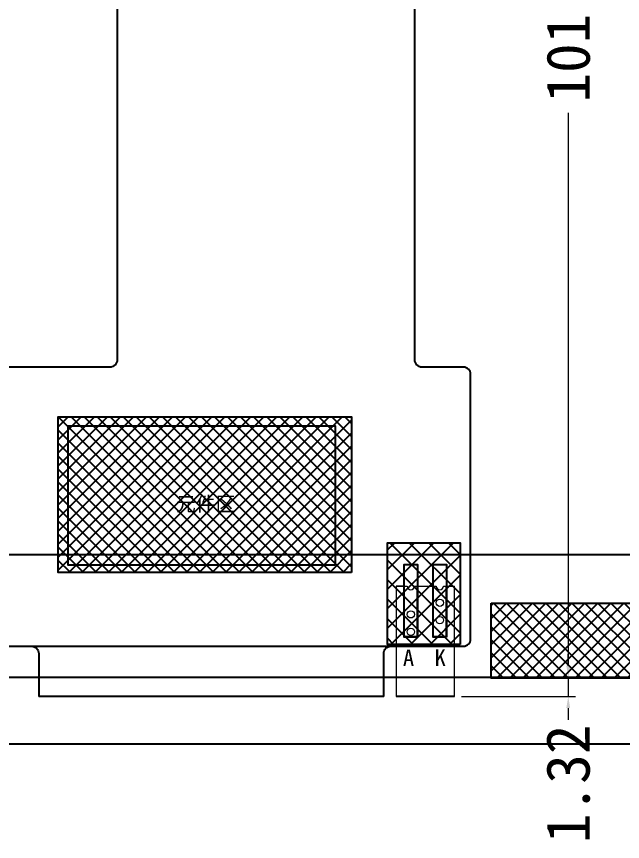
# Model space of a CAD drawing. Header units: millimetres. Extents: x 5678 to 6868, y 431 to 1273.
# Drawn here: x 6596.4 to 6638.1, y 843.9 to 900.7 of the extents above; entities that cross this region are included whole.
import ezdxf

# ---------------------------------------------------------------- set-up
doc = ezdxf.new("R2010")
doc.units = ezdxf.units.MM
doc.header["$PDMODE"] = 35
doc.header["$PDSIZE"] = 5
for name, color, linetype in [('DIM', 3, 'Continuous'), ('FPC', 2, 'Continuous'), ('Lens', 6, 'Continuous')]:
    doc.layers.add(name, color=color, linetype=linetype)
doc.layers.add('标注', color=3, linetype='Continuous', lineweight=13)
doc.styles.get("Standard").update_dxf_attribs({"font": 'txt', "bigfont": 'gbcbig.shx'})
doc.styles.add('宋体', font='')
doc.styles.get('宋体').set_extended_font_data('SimSun')
doc.dimstyles.new('DIM', dxfattribs={"dimtxt": 3, "dimasz": 0.8, "dimexe": 0.5, "dimexo": 0.5, "dimgap": 0.5, "dimtad": 0, "dimzin": 9, "dimdsep": 46, "dimtxsty": '宋体', "dimcen": 0.1, "dimclrd": 3, "dimclre": 3, "dimclrt": 3, "dimadec": 0, "dimazin": 0, "dimtm": 1e-09, "dimtfac": 1, "dimtmove": 0, "dimatfit": 0, "dimfxl": 1, "dimtolj": 1, "dimlwd": 5, "dimlwe": 5, "dimarcsym": 0})

# ---------------------------------------------------------------- blocks, each defined once
blk = doc.blocks.new('*D151')
at = {"color": 3, "lineweight": 5}
for p, q in [((6624.106, 956.841), (6634.882, 956.841)), ((6634.382, 956.041), (6634.382, 917.94)), ((6634.382, 855.996), (6634.382, 894.097)), ((6628.716, 855.196), (6634.882, 855.196))]:
    blk.add_line(p, q, dxfattribs=at)
at = {"color": 3}
for points in [[(6634.249, 956.041), (6634.515, 956.041), (6634.382, 956.841)], [(6634.249, 855.996), (6634.515, 855.996), (6634.382, 855.196)]]:
    blk.add_solid(points, dxfattribs=at)
at = {"layer": 'Defpoints', "color": 0}
for p in [(6623.606, 956.841), (6634.382, 956.841), (6628.216, 855.196)]:
    blk.add_point(p, dxfattribs=at)
at = {"color": 7, "insert": (6634.382, 906.018), "char_height": 3, "attachment_point": 5, "rotation": 90, "style": '宋体'}
blk.add_mtext('\\A1;101.64%%P0.5', dxfattribs=at)
blk = doc.blocks.new('*D153')
at = {"color": 3, "lineweight": 5}
for p, q in [((6634.374, 855.996), (6634.374, 856.796)), ((6628.651, 855.196), (6634.874, 855.196)), ((6634.374, 855.196), (6634.374, 853.876)), ((6628.146, 853.876), (6634.874, 853.876)), ((6634.374, 853.076), (6634.374, 852.276))]:
    blk.add_line(p, q, dxfattribs=at)
at = {"color": 3}
for points in [[(6634.24, 855.996), (6634.507, 855.996), (6634.374, 855.196)], [(6634.24, 853.076), (6634.507, 853.076), (6634.374, 853.876)]]:
    blk.add_solid(points, dxfattribs=at)
at = {"layer": 'Defpoints', "color": 0}
for p in [(6628.151, 855.196), (6627.646, 853.876), (6634.374, 853.876)]:
    blk.add_point(p, dxfattribs=at)
at = {"color": 7, "insert": (6634.374, 847.862), "char_height": 3, "attachment_point": 5, "rotation": 90, "style": '宋体'}
blk.add_mtext('\\A1;1.32', dxfattribs=at)
blk = doc.blocks.new('zw$FAE')
at = {"color": 4, "linetype": 'Continuous'}
blk.add_lwpolyline([(82.05, -0.3), (82.05, -98.9, -0.414214), (81.75, -99.2), (-81.75, -99.2, -0.414214), (-82.05, -98.9), (-82.05, -0.3, -0.414214), (-81.75, 0), (81.75, 0, -0.414214)], format="xyb", close=True, dxfattribs=at)
blk = doc.blocks.new('*D164')
at = {"color": 3, "lineweight": 5}
for p, q in [((6634.374, 855.996), (6634.374, 856.796)), ((6629.216, 855.196), (6634.874, 855.196)), ((6634.374, 855.196), (6634.374, 853.876)), ((6627.031, 853.876), (6634.874, 853.876)), ((6634.374, 853.076), (6634.374, 852.276))]:
    blk.add_line(p, q, dxfattribs=at)
at = {"color": 3}
for points in [[(6634.24, 855.996), (6634.507, 855.996), (6634.374, 855.196)], [(6634.24, 853.076), (6634.507, 853.076), (6634.374, 853.876)]]:
    blk.add_solid(points, dxfattribs=at)
at = {"layer": 'Defpoints', "color": 0}
for p in [(6628.716, 855.196), (6626.531, 853.876), (6634.374, 853.876)]:
    blk.add_point(p, dxfattribs=at)
at = {"color": 7, "insert": (6634.374, 847.862), "char_height": 3, "attachment_point": 5, "rotation": 90, "style": '宋体'}
blk.add_mtext('\\A1;1.32', dxfattribs=at)

msp = doc.modelspace()

# ---------------------------------------------------------------- hatches: boundary and pattern name
h = msp.add_hatch()
h.set_pattern_fill('ANSI37', color=2, scale=0.2)
h.set_pattern_definition([(225, (8260.485, 1079.79014), (0.4490128, -0.4490128), []), (315, (8260.485, 1079.79014), (0.4490128, 0.4490128), [])])
h.paths.add_polyline_path([(6619.4548, 862.4146), (6599.2498, 862.4146), (6599.2498, 873.1477), (6619.4548, 873.1477)])
at = {"layer": 'DIM'}
h = msp.add_hatch(dxfattribs=at)
h.set_pattern_fill('ANSI37', color=2, scale=0.3)
h.set_pattern_definition([(225, (15959.2486, -510.3594), (0.67351921, -0.67351921), []), (315, (15959.2486, -510.3594), (0.67351921, 0.67351921), [])])
h.paths.add_polyline_path([(6626.9278, 864.4691), (6626.9278, 857.4691), (6621.9278, 857.4691), (6621.9278, 864.4691)])
h = msp.add_hatch(dxfattribs=at)
h.set_pattern_fill('ANSI37', color=252, scale=0.2, style=0)
h.set_pattern_definition([(45, (-2849.8794, 2205.1013), (-0.449012806, 0.449012806), []), (135, (-2849.8794, 2205.1013), (-0.449012806, -0.449012806), [])])
h.paths.add_polyline_path([(6629.0645, 860.3058), (6629.0645, 855.1458), (6694.0364, 855.1458), (6694.0364, 855.9508), (6690.329, 860.3058)])
h.paths.add_polyline_path([(6595.3433, 855.1458), (6595.3433, 860.3058), (6533.7337, 860.3058), (6529.8364, 855.9508), (6529.8364, 855.1458)])

# ---------------------------------------------------------------- linework, layer by layer
at = {"color": 6}
for p, q in [((6623.0806, 857.9851), (6623.0806, 861.485)), ((6623.0806, 857.9851), (6623.0806, 861.485)), ((6623.9806, 857.9851), (6623.9806, 861.485)), ((6623.9806, 857.9851), (6623.9806, 861.485)), ((6625.0806, 857.9851), (6625.0806, 861.485)), ((6625.0806, 857.9851), (6625.0806, 861.485)), ((6625.9806, 857.9851), (6625.9806, 861.485)), ((6625.9806, 857.9851), (6625.9806, 861.485)), ((6623.9806, 857.9851), (6623.0806, 857.9851)), ((6623.9806, 857.9851), (6623.0806, 857.9851)), ((6625.9806, 857.9851), (6625.0806, 857.9851)), ((6625.9806, 857.9851), (6625.0806, 857.9851))]:
    msp.add_line(p, q, dxfattribs=at)
at = {"color": 5}
msp.add_line((6597.4064, 857.3408), (6627.1464, 857.3408), dxfattribs=at)
at = {"color": 30}
for p, q in [((6621.6679, 853.8758), (6597.9064, 853.8758)), ((6626.5306, 853.8758), (6622.5306, 853.8758))]:
    msp.add_line(p, q, dxfattribs=at)
at = {"color": 6}
msp.add_lwpolyline([(6525.6164, 958.2058), (6525.6164, 855.6258, 0.4142136), (6530.6164, 850.6258), (6696.4964, 850.6258, 0.4142136), (6701.4964, 855.6258), (6701.4964, 958.2058, 0.4142136), (6696.4964, 963.2058), (6530.6164, 963.2058, 0.4142136)], format="xyb", close=True, dxfattribs=at)
at = {"color": 30}
for points in [[(6621.6679, 853.8758), (6621.6679, 856.8408, -0.4142136), (6622.1679, 857.3408), (6627.1464, 857.3408, 0.4142136), (6627.6464, 857.8408), (6627.6464, 876.0658, 0.4142136), (6627.1464, 876.5658), (6624.3064, 876.5658, -0.4142136), (6623.8064, 877.0658), (6623.8064, 956.7408, 0.4142136), (6623.6064, 956.9408), (6603.5064, 956.9408, 0.4142136), (6603.3064, 956.7408), (6603.3064, 877.0658, -0.4142136), (6602.8064, 876.5658), (6584.9164, 876.5658, 0.4142136), (6584.4164, 876.0658), (6584.4164, 857.8408, 0.4142136), (6584.9164, 857.3408), (6597.4064, 857.3408, -0.4142136), (6597.9064, 856.8408), (6597.9064, 853.8758)], [(6627.6464, 857.8408), (6627.6464, 876.0658, 0.4142136), (6627.1464, 876.5658), (6624.3064, 876.5658, -0.4142136), (6623.8064, 877.0658), (6623.8064, 956.6408, 0.4142136), (6623.6064, 956.8408), (6603.5064, 956.8408, 0.4142136), (6603.3064, 956.6408), (6603.3064, 877.0658, -0.4142136), (6602.8064, 876.5658), (6584.9164, 876.5658, 0.4142136), (6584.4164, 876.0658), (6584.4164, 857.8408, 0.4142136), (6584.9164, 857.3408), (6597.4064, 857.3408, -0.4142136), (6597.9064, 856.8408), (6597.9064, 853.8758)]]:
    msp.add_lwpolyline(points, format="xyb", dxfattribs=at)
at = {"color": 2}
msp.add_lwpolyline([(6619.4548, 862.4146), (6599.2498, 862.4146), (6599.2498, 873.1477), (6619.4548, 873.1477)], close=True, dxfattribs=at)
at = {"color": 1}
msp.add_lwpolyline([(6618.3188, 862.9293), (6599.9375, 862.9293), (6599.9375, 872.5228), (6618.3188, 872.5228)], close=True, dxfattribs=at)
at = {"layer": 'DIM', "color": 2}
msp.add_lwpolyline([(6626.9278, 857.4691), (6621.9278, 857.4691), (6621.9278, 864.4691), (6626.9278, 864.4691)], close=True, dxfattribs=at)
at = {"layer": 'DIM', "color": 30}
for points in [[(6623.9806, 857.9603), (6623.0806, 857.9603), (6623.0806, 862.9602), (6623.9806, 862.9602)], [(6625.9806, 857.9603), (6625.0806, 857.9603), (6625.0806, 862.9602), (6625.9806, 862.9602)]]:
    msp.add_lwpolyline(points, close=True, dxfattribs=at)
at = {"layer": 'DIM', "color": 252}
msp.add_lwpolyline([(6629.0645, 860.3058), (6690.329, 860.3058), (6694.0364, 855.9508), (6694.0364, 855.1458), (6629.0645, 855.1458)], close=True, dxfattribs=at)
at = {"layer": 'Lens'}
msp.add_lwpolyline([(6690.9636, 950.1758), (6536.1492, 950.1758), (6536.1492, 863.6558), (6690.9636, 863.6558)], close=True, dxfattribs=at)
at = {"layer": '标注', "color": 6, "linetype": 'Continuous'}
for p, q in [((6623.0306, 861.485), (6622.5306, 861.485)), ((6622.5306, 861.485), (6623.2806, 861.485)), ((6622.5306, 861.485), (6622.5306, 853.8758)), ((6623.0306, 861.485), (6622.5306, 861.485)), ((6622.5306, 861.485), (6623.2806, 861.485)), ((6622.5306, 861.485), (6622.5306, 853.8758)), ((6623.0306, 861.485), (6623.2806, 861.485)), ((6623.0306, 861.485), (6623.2806, 861.485)), ((6623.7806, 861.485), (6624.0306, 861.485)), ((6623.7806, 861.485), (6625.2806, 861.485)), ((6623.7806, 861.485), (6624.0306, 861.485)), ((6623.7806, 861.485), (6625.2806, 861.485)), ((6625.0306, 861.485), (6625.2806, 861.485)), ((6625.0306, 861.485), (6625.2806, 861.485)), ((6625.7806, 861.485), (6626.0306, 861.485)), ((6625.7806, 861.485), (6626.5306, 861.485)), ((6625.7806, 861.485), (6626.0306, 861.485)), ((6625.7806, 861.485), (6626.5306, 861.485)), ((6626.0306, 861.485), (6626.3806, 861.485)), ((6626.0306, 861.485), (6626.3806, 861.485)), ((6626.5306, 853.8758), (6626.5306, 861.485)), ((6626.5306, 853.8758), (6626.5306, 861.485))]:
    msp.add_line(p, q, dxfattribs=at)
for centre in [(6625.5306, 860.335), (6625.5306, 860.335), (6623.5306, 859.535), (6623.5306, 859.535), (6625.5306, 859.135), (6625.5306, 859.135), (6623.5306, 858.335), (6623.5306, 858.335)]:
    msp.add_circle(centre, 0.25, dxfattribs=at)
for centre in [(6623.5306, 861.485), (6623.5306, 861.485), (6625.5306, 861.485), (6625.5306, 861.485)]:
    msp.add_arc(centre, 0.25, 180, 0, dxfattribs=at)

# ---------------------------------------------------------------- block references
at = {"color": 7}
msp.add_blockref('zw$FAE', (6611.9364, 954.3958), dxfattribs=at)

# ---------------------------------------------------------------- texts
at = {"layer": 'DIM', "color": 1, "insert": (6611.4502, 866.533), "char_height": 1, "width": 13.878216, "attachment_point": 9}
msp.add_mtext('{\\fSimSun|b0|i0|c134|p2;\\C1;元件区', dxfattribs=at)
at = {"layer": 'FPC', "color": 6, "char_height": 1.1383, "attachment_point": 9, "style": '宋体'}
for s, insert, width in [('A', (6623.7601, 855.967), 0.974782), ('K', (6625.9381, 855.9773), 0.456398)]:
    msp.add_mtext(s, dxfattribs=dict(at, insert=insert, width=width))

# ---------------------------------------------------------------- dimensions: what is measured, and where the dimension line sits
at = {"color": 7}
dim = msp.add_linear_dim(base=(6634.3818463, 956.8407966), p1=(6628.2160907, 855.1957968), p2=(6623.606375, 956.8407966), angle=90, text='<>%%P0.5', dimstyle='DIM', override={"dimzin": 1, "dimclrt": 7}, dxfattribs=at)
dim.commit()
dim.dimension.update_dxf_attribs({"geometry": '*D151', "text_midpoint": (6634.3818463, 906.0182967)})
for p1, p2, picture in [((6628.7157, 855.1958), (6626.5306, 853.8758), '*D164'), ((6628.1506, 855.1958), (6627.6464, 853.8758), '*D153')]:
    dim = msp.add_linear_dim(base=(6634.3735, 853.8758), p1=p1, p2=p2, angle=90, dimstyle='DIM', override={"dimzin": 1, "dimclrt": 7}, dxfattribs=at)
    dim.commit()
    dim.dimension.update_dxf_attribs({"geometry": picture, "text_midpoint": (6634.3735, 847.8624)})

doc.saveas('drawing.dxf')
